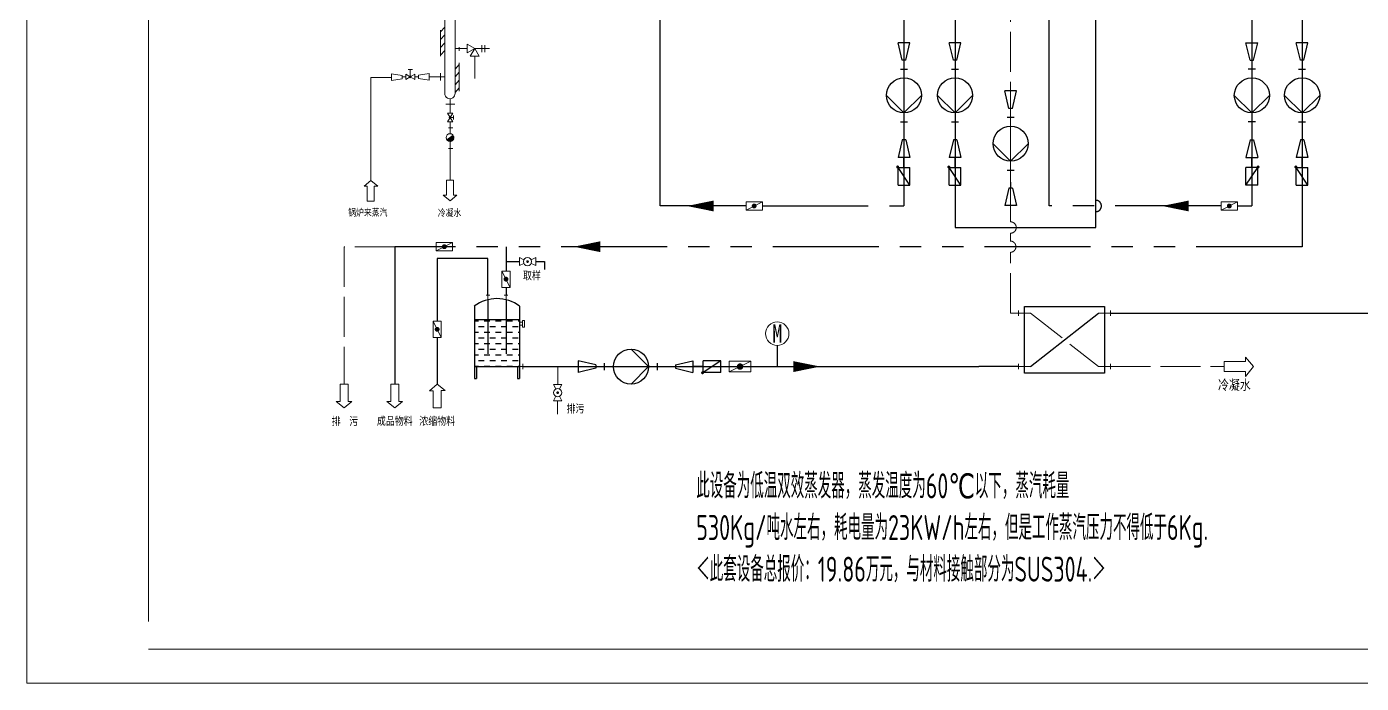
# Model space of a CAD drawing. Header units: millimetres. Extents: x -40360 to 69824, y -20656 to 13897.
# Drawn here: x 5632 to 29653, y -20656 to -8835 of the extents above; entities that cross this region are included whole.
import ezdxf

# ---------------------------------------------------------------- set-up
doc = ezdxf.new("R2010")
doc.units = ezdxf.units.MM
doc.linetypes.add('ACAD_ISO02W100', pattern=[15, 12, -3])
doc.linetypes.add('PHANTOM', pattern=[63.5, 31.75, -6.35, 6.35, -6.35, 6.35, -6.35])
for name, color, linetype in [('2', 1, 'Continuous'), ('LAYER1', 7, 'Continuous'), ('LAYER2', 1, 'Continuous')]:
    doc.layers.add(name, color=color, linetype=linetype)
for name, color, linetype, lineweight in [('冷凝水管线', 140, 'ACAD_ISO02W100', 15), ('物料线路', 40, 'PHANTOM', 25), ('蒸汽线路', 1, 'Continuous', 15), ('轮廓线', 7, 'Continuous', 20), ('阀门仪表', 7, 'Continuous', 20)]:
    doc.layers.add(name, color=color, linetype=linetype, lineweight=lineweight)
doc.styles.add('HGCAD', font='gbenor.shx', dxfattribs={"width": 0.75, "bigfont": 'gbcbig.shx'})
doc.styles.add('仪表文字', font='SIMFANG.TTF', dxfattribs={"width": 0.8})

msp = doc.modelspace()

# ---------------------------------------------------------------- hatches: boundary and pattern name
at = {"layer": '物料线路', "ltscale": 800}
h = msp.add_hatch(dxfattribs=at)
h.set_pattern_fill('DASH', color=256, scale=815.09434, style=0)
h.set_pattern_definition([(0, (-67335.48, -1289653.17), (101.8867925, 101.8867925), [101.886792, -101.886792])])
h.paths.add_polyline_path([(13689, -14954), (14504, -14954), (14504, -14112), (13689, -14112)])
at = {"layer": '阀门仪表'}
h = msp.add_hatch(dxfattribs=at)
h.set_pattern_fill('ANSI31', scale=35.277, angle=90, style=0)
h.set_pattern_definition([(135, (20782.813, -3237.1767), (-3.1180758, -3.1180758), [])])
h.paths.add_polyline_path([(12526, -9723, 0.767327), (12534, -9755, 0.267949), (12550, -9747), (12541, -9741, -0.267949), (12534, -9745, -0.767327), (12531, -9732)])
h.paths.add_polyline_path([(12543, -9723, 0.131652), (12534, -9720, 0.131652), (12526, -9723), (12531, -9732, -0.131652), (12534, -9731, -0.131652), (12538, -9732)])
h.paths.add_polyline_path([(12538, -9732, -0.131652), (12541, -9734), (12550, -9729, 0.131652), (12543, -9723)])
h.paths.add_polyline_path([(12550, -9729), (12541, -9734, -0.267949), (12541, -9741), (12550, -9747, 0.267949)])
h.paths.add_polyline_path([(12531, -9732, 0.767327), (12534, -9745, 0.267949), (12541, -9741), (12534, -9738)], flags=16)
h = msp.add_hatch(dxfattribs=at)
h.set_pattern_fill('ANSI31', scale=35.277, angle=180, style=0)
h.set_pattern_definition([(225, (6753.9545, -2222.039), (3.1180758, -3.1180758), [])])
h.paths.add_polyline_path([(13239, -10479, 0.767327), (13272, -10470, 0.267949), (13263, -10455), (13258, -10464, -0.267949), (13262, -10470, -0.767327), (13249, -10474)])
h.paths.add_polyline_path([(13239, -10462, 0.131652), (13237, -10470, 0.131652), (13239, -10479), (13249, -10474, -0.131652), (13248, -10470, -0.131652), (13249, -10467)])
h.paths.add_polyline_path([(13249, -10467, -0.131652), (13251, -10464), (13246, -10455, 0.131652), (13239, -10462)])
h.paths.add_polyline_path([(13246, -10455), (13251, -10464, -0.267949), (13258, -10464), (13263, -10455, 0.267949)])
h.paths.add_polyline_path([(13249, -10474, 0.767327), (13262, -10470, 0.267949), (13258, -10464), (13255, -10470)], flags=16)
h = msp.add_hatch(dxfattribs=at)
h.set_pattern_fill('ANSI31', scale=35.277, style=0)
h.set_pattern_definition([(45, (25299.164, -3613.1614), (-3.1180758, 3.1180758), [])])
h.paths.add_polyline_path([(13322, -10831, 0.159285), (13308, -10790), (13196, -10872, 0.725201)])

# ---------------------------------------------------------------- linework, layer by layer
for p, q in [((13689, -13867), (13689, -15171)), ((14504, -13867), (14504, -15171)), ((13689, -14954), (14504, -14954)), ((13729, -14954), (13729, -15171)), ((14463, -14954), (14463, -15171)), ((13689, -15171), (13729, -15171)), ((14463, -15171), (14504, -15171))]:
    msp.add_line(p, q)
msp.add_lwpolyline([(23591, -15074), (23591, -13874), (25031, -13874), (25031, -15074)], close=True)
msp.add_arc((14096, -14410), 679, 53.1301, 126.8699)
at = {"layer": '2', "color": 7}
for p, q in [((21526, -9125), (21316, -9125)), ((21389, -9441), (21316, -9125)), ((21453, -9441), (21526, -9125)), ((22447, -9125), (22236, -9125)), ((22310, -9441), (22236, -9125)), ((22373, -9441), (22447, -9125)), ((27577, -9125), (27788, -9125)), ((27651, -9441), (27577, -9125)), ((27714, -9441), (27788, -9125)), ((28693, -9125), (28483, -9125)), ((28556, -9441), (28483, -9125)), ((28620, -9441), (28693, -9125)), ((21453, -9441), (21389, -9441)), ((22373, -9441), (22310, -9441)), ((27651, -9441), (27714, -9441)), ((28620, -9441), (28556, -9441)), ((23445, -9993), (23235, -9993)), ((23308, -10309), (23235, -9993)), ((23372, -10309), (23445, -9993)), ((23372, -10309), (23308, -10309)), ((21389, -10873), (21316, -11189)), ((21453, -10873), (21389, -10873)), ((21453, -10873), (21526, -11189)), ((22310, -10873), (22236, -11189)), ((22373, -10873), (22310, -10873)), ((22373, -10873), (22447, -11189)), ((27651, -10873), (27577, -11189)), ((27651, -10873), (27714, -10873)), ((27714, -10873), (27788, -11189)), ((28556, -10873), (28483, -11189)), ((28620, -10873), (28556, -10873)), ((28620, -10873), (28693, -11189)), ((21526, -11189), (21316, -11189)), ((22447, -11189), (22236, -11189)), ((27577, -11189), (27788, -11189)), ((28693, -11189), (28483, -11189)), ((23308, -11741), (23235, -12057)), ((23372, -11741), (23308, -11741)), ((23372, -11741), (23445, -12057)), ((23445, -12057), (23235, -12057)), ((15560, -14848), (15560, -15059)), ((15876, -14922), (15560, -14848)), ((17308, -14922), (17624, -14848)), ((17624, -14848), (17624, -15059)), ((15876, -14985), (15560, -15059)), ((15876, -14922), (15876, -14985)), ((17308, -14922), (17308, -14985)), ((17308, -14985), (17624, -15059))]:
    msp.add_line(p, q, dxfattribs=at)
at = {"layer": '2', "color": 7, "const_width": 26.3}
for points in [[(21308, -11347, -1), (21308, -11374, -1)], [(22229, -11347, -1), (22229, -11374, -1)], [(27795, -11347, 1), (27795, -11374, 1)], [(28475, -11347, -1), (28475, -11374, -1)], [(17783, -15066, -1), (17809, -15066, -1)]]:
    msp.add_lwpolyline(points, format="xyb", close=True, dxfattribs=at)
at = {"layer": 'LAYER1'}
for p, q in [((21105, -10073), (21421, -10389)), ((21421, -10389), (21737, -10073)), ((22025, -10073), (22341, -10389)), ((22341, -10389), (22657, -10073)), ((27683, -10389), (27367, -10073)), ((27999, -10073), (27683, -10389)), ((28272, -10073), (28588, -10389)), ((28588, -10389), (28904, -10073)), ((21421, -10766), (21421, -10873)), ((21421, -10766), (21421, -10873)), ((22341, -10766), (22341, -10873)), ((22341, -10766), (22341, -10873)), ((27683, -10766), (27683, -10873)), ((27683, -10766), (27683, -10873)), ((28588, -10766), (28588, -10873)), ((28588, -10766), (28588, -10873)), ((23024, -10942), (23340, -11258)), ((23340, -11258), (23656, -10942)), ((23340, -11634), (23340, -11741)), ((23340, -11634), (23340, -11741)), ((16825, -14954), (16509, -14638)), ((19141, -14571), (19141, -14954)), ((16509, -15270), (16825, -14954)), ((17201, -14954), (17308, -14954)), ((17201, -14954), (17308, -14954))]:
    msp.add_line(p, q, dxfattribs=at)
at = {"layer": 'LAYER1', "color": 7, "linetype": 'Continuous'}
for p, q in [((21316, -11688), (21316, -11372)), ((21526, -11688), (21526, -11372)), ((22236, -11688), (22236, -11372)), ((22447, -11688), (22447, -11372)), ((27577, -11688), (27577, -11372)), ((27788, -11688), (27788, -11372)), ((28483, -11688), (28483, -11372)), ((28693, -11688), (28693, -11372)), ((18123, -14848), (17807, -14848)), ((18123, -15059), (17807, -15059))]:
    msp.add_line(p, q, dxfattribs=at)
at = {"layer": 'LAYER1', "color": 7}
for p, q in [((21316, -11372), (21526, -11372)), ((21526, -11688), (21316, -11372)), ((22236, -11372), (22447, -11372)), ((22447, -11688), (22236, -11372)), ((27788, -11372), (27577, -11372)), ((27577, -11688), (27788, -11372)), ((28483, -11372), (28693, -11372)), ((28693, -11688), (28483, -11372)), ((21316, -11688), (21526, -11688)), ((22236, -11688), (22447, -11688)), ((27788, -11688), (27577, -11688)), ((28483, -11688), (28693, -11688)), ((17807, -15059), (17807, -14848)), ((18123, -14848), (17807, -15059)), ((18123, -15059), (18123, -14848))]:
    msp.add_line(p, q, dxfattribs=at)
at = {"layer": 'LAYER1'}
for centre in [(21421, -10073), (22341, -10073), (27683, -10073), (28588, -10073), (23340, -10942), (16509, -14954)]:
    msp.add_circle(centre, 316, dxfattribs=at)
at = {"layer": 'LAYER2', "color": 7}
for p, q in [((21358, -9599), (21484, -9599)), ((22278, -9599), (22405, -9599)), ((27746, -9599), (27619, -9599)), ((28525, -9599), (28651, -9599)), ((21358, -10547), (21484, -10547)), ((22278, -10547), (22405, -10547)), ((23277, -10467), (23403, -10467)), ((27746, -10547), (27619, -10547)), ((28525, -10547), (28651, -10547)), ((23277, -11416), (23403, -11416)), ((16034, -15017), (16034, -14891)), ((16983, -15017), (16983, -14891))]:
    msp.add_line(p, q, dxfattribs=at)
at = {"layer": '冷凝水管线', "ltscale": 60}
for p, q in [((23340, -12349), (23340, -7569)), ((23340, -10309), (23340, -11741)), ((23340, -12553), (23340, -12694)), ((12257, -12796), (11348, -12796)), ((11348, -12796), (11348, -15273)), ((23340, -13994), (23340, -12898)), ((23482, -13994), (23340, -13994)), ((23700, -13994), (24922, -14954)), ((15189, -15276), (15189, -14954)), ((25140, -14954), (27183, -14954)), ((15185, -15810), (15185, -15571))]:
    msp.add_line(p, q, dxfattribs=at)
at = {"layer": '冷凝水管线', "color": 4}
for p, q in [((13252, -10132), (13252, -10232)), ((13255, -10232), (13255, -10390)), ((13253, -10550), (13253, -10761))]:
    msp.add_line(p, q, dxfattribs=at)
at = {"layer": '冷凝水管线', "color": 4, "ltscale": 80}
msp.add_line((13252, -10900), (13252, -11600), dxfattribs=at)
at = {"layer": '冷凝水管线', "ltscale": 60}
for centre in [(23340, -12451), (23334, -12796)]:
    msp.add_arc(centre, 102, 270.0522, 90.0522, dxfattribs=at)
at = {"layer": '物料线路', "ltscale": 800}
for p, q in [((17032, -12063), (17033, -445)), ((24036, -12063), (24036, -4344)), ((24874, -12451), (24874, -4344)), ((21421, -8699), (21421, -12063)), ((22341, -8699), (22341, -12451)), ((27683, -8699), (27683, -12063)), ((28588, -8699), (28588, -12796)), ((21421, -9441), (21421, -10873)), ((21421, -9441), (21421, -9599)), ((21421, -9599), (21421, -9757)), ((22341, -9441), (22341, -10873)), ((22341, -9441), (22341, -9599)), ((22341, -9599), (22341, -9757)), ((27683, -9441), (27683, -10873)), ((27683, -9441), (27683, -9599)), ((27683, -9599), (27683, -9757)), ((28588, -9441), (28588, -10873)), ((28588, -9441), (28588, -9599)), ((28588, -9599), (28588, -9757)), ((21421, -9757), (21421, -10389)), ((22341, -9757), (22341, -10389)), ((27683, -9757), (27683, -10389)), ((28588, -9757), (28588, -10389)), ((21421, -10389), (21421, -10547)), ((21421, -10547), (21421, -10873)), ((22341, -10389), (22341, -10547)), ((22341, -10547), (22341, -10873)), ((27683, -10389), (27683, -10547)), ((27683, -10547), (27683, -10873)), ((28588, -10389), (28588, -10547)), ((28588, -10547), (28588, -10873)), ((21421, -11189), (21421, -11372)), ((21421, -11376), (21421, -11189)), ((22341, -11189), (22341, -11372)), ((22341, -11376), (22341, -11189)), ((27683, -11189), (27683, -11372)), ((27683, -11376), (27683, -11189)), ((28588, -11189), (28588, -11372)), ((28588, -11376), (28588, -11189)), ((18748, -12063), (18704, -12063)), ((18748, -12063), (18704, -12063)), ((27300, -12063), (27255, -12063)), ((27300, -12063), (27255, -12063)), ((22341, -12451), (24874, -12451)), ((12257, -12796), (12257, -15273)), ((13171, -12796), (13127, -12796)), ((13171, -12796), (13127, -12796)), ((14259, -12796), (14259, -13234)), ((13933, -13006), (13020, -13006)), ((13020, -13006), (13020, -14137)), ((13933, -13670), (13933, -13006)), ((14259, -13061), (14498, -13061)), ((14793, -13064), (14954, -13064)), ((14954, -13064), (14954, -13209)), ((14259, -13359), (14259, -13403)), ((14259, -13359), (14259, -13403)), ((14259, -13528), (14259, -13670)), ((13933, -13751), (13933, -14723)), ((14259, -13751), (14259, -14723)), ((14504, -14112), (13689, -14112)), ((23700, -14954), (24922, -13994)), ((25140, -13994), (30732, -13994)), ((13020, -14262), (13020, -14306)), ((13020, -14431), (13020, -15273)), ((14561, -14954), (14690, -14954)), ((14690, -14954), (22767, -14954)), ((15876, -14954), (17308, -14954)), ((15876, -14954), (16034, -14954)), ((16034, -14954), (16193, -14954)), ((16193, -14954), (16825, -14954)), ((16825, -14954), (16983, -14954)), ((16983, -14954), (17308, -14954)), ((17624, -14954), (17807, -14954)), ((17812, -14954), (17624, -14954)), ((18501, -14954), (18442, -14954)), ((18501, -14954), (18442, -14954)), ((23482, -14954), (22767, -14954))]:
    msp.add_line(p, q, dxfattribs=at)
at = {"layer": '物料线路', "ltscale": 60}
for p, q in [((18579, -12063), (17032, -12063)), ((18873, -12063), (21421, -12063)), ((27130, -12063), (24036, -12063)), ((27425, -12063), (27683, -12063)), ((28588, -12796), (12257, -12796)), ((18123, -14954), (18277, -14954))]:
    msp.add_line(p, q, dxfattribs=at)
for points in [[(17995, -12063, 195, 0.0976, 0), (17515, -12063, 0.0976, 0.0976, 0)], [(26547, -12063, 195, 0.0976, 0), (26067, -12063, 0.0976, 0.0976, 0)], [(15958, -12796, 195, 0.0976, 0), (15478, -12796, 0.0976, 0.0976, 0)], [(19433, -14954, 195, 0.0976, 0), (19913, -14954, 0.0976, 0.0976, 0)]]:
    msp.add_lwpolyline(points, format="xyseb", dxfattribs=at)
msp.add_arc((24874, -12063), 102, 270.0522, 90.0522, dxfattribs=at)
at = {"layer": '蒸汽线路'}
for p, q in [((11826, -9748), (11826, -11606)), ((12199, -9748), (11826, -9748)), ((12455, -9738), (12388, -9738)), ((12618, -9738), (12684, -9738)), ((13082, -9739), (12876, -9739))]:
    msp.add_line(p, q, dxfattribs=at)
at = {"layer": '轮廓线'}
for p, q in [((7825, 4777), (7825, -19543)), ((7825, -20043), (41486, -20043))]:
    msp.add_line(p, q, dxfattribs=at)
at = {"layer": '轮廓线', "color": 5}
msp.add_lwpolyline([(5632, -20656), (42099, -20656), (42099, 5391), (5632, 5391)], close=True, dxfattribs=at)
at = {"layer": '阀门仪表', "color": 7}
for p, q in [((13156, -8406), (13156, -9482)), ((13341, -8413), (13341, -10046)), ((13080, -8925), (13156, -8842)), ((13080, -9366), (13080, -8900)), ((13080, -9066), (13156, -8983)), ((13080, -9207), (13156, -9124)), ((13080, -9349), (13156, -9265)), ((13418, -9201), (13418, -9269)), ((13156, -9482), (13156, -10039)), ((13341, -9598), (13417, -9515)), ((13417, -9996), (13417, -9487)), ((12199, -9685), (12390, -9715)), ((12199, -9744), (12199, -9685)), ((12199, -9744), (12199, -9803)), ((12199, -9803), (12390, -9773)), ((12390, -9715), (12390, -9744)), ((12390, -9773), (12390, -9744)), ((12495, -9608), (12577, -9608)), ((12536, -9608), (12536, -9754)), ((12876, -9680), (12685, -9710)), ((12685, -9710), (12685, -9738)), ((12685, -9767), (12685, -9738)), ((12876, -9797), (12685, -9767)), ((12876, -9738), (12876, -9680)), ((12876, -9738), (12876, -9797)), ((13082, -9671), (13082, -9806)), ((13082, -9739), (13156, -9739)), ((13341, -9739), (13417, -9656)), ((13341, -9880), (13417, -9797)), ((13341, -10021), (13417, -9938)), ((13249, -10232), (13174, -10232)), ((13174, -10232), (13340, -10232)), ((13308, -10790), (13196, -10872)), ((13221, -10659), (13300, -10659)), ((13221, -11026), (13300, -11026)), ((13966, -13670), (13901, -13670)), ((13933, -13670), (13933, -13751)), ((14292, -13670), (14227, -13670)), ((14259, -13670), (14259, -13751)), ((23482, -13946), (23482, -14042)), ((25140, -13946), (25140, -14042)), ((23482, -15002), (23482, -14906)), ((25140, -15002), (25140, -14906))]:
    msp.add_line(p, q, dxfattribs=at)
at = {"layer": '阀门仪表'}
for p, q in [((13418, -9230), (13341, -9230)), ((13272, -10471), (13316, -10471)), ((13316, -10433), (13316, -10508)), ((11826, -11606), (11705, -11706)), ((11705, -11706), (11763, -11706)), ((11763, -11706), (11763, -11976)), ((11951, -11706), (11826, -11606)), ((11888, -11976), (11888, -11706)), ((11888, -11706), (11951, -11706)), ((13190, -11600), (13190, -11870)), ((13314, -11600), (13190, -11600)), ((13314, -11870), (13314, -11600)), ((11763, -11976), (11888, -11976)), ((13127, -11870), (13252, -11970)), ((13190, -11870), (13127, -11870)), ((13252, -11970), (13372, -11870)), ((13372, -11870), (13314, -11870)), ((14558, -14157), (14504, -14157)), ((14591, -14124), (14558, -14124)), ((14558, -14244), (14558, -14124)), ((14591, -14244), (14591, -14124)), ((23482, -13994), (23591, -13994)), ((23700, -13994), (23591, -13994)), ((24922, -13994), (25031, -13994)), ((25140, -13994), (25031, -13994)), ((14558, -14211), (14504, -14211)), ((14591, -14244), (14558, -14244)), ((27568, -14865), (27183, -14865)), ((27183, -14865), (27183, -15042)), ((27568, -14782), (27568, -14865)), ((27712, -14954), (27568, -14782)), ((14504, -14954), (14561, -14954)), ((14561, -14905), (14561, -15003)), ((23482, -14954), (23591, -14954)), ((23700, -14954), (23591, -14954)), ((24922, -14954), (25031, -14954)), ((25140, -14954), (25031, -14954)), ((27183, -15042), (27569, -15042)), ((27569, -15133), (27712, -14954)), ((27569, -15042), (27569, -15133)), ((11277, -15273), (11277, -15581)), ((11419, -15273), (11277, -15273)), ((11419, -15581), (11419, -15273)), ((12186, -15273), (12186, -15581)), ((12328, -15273), (12186, -15273)), ((12328, -15581), (12328, -15273)), ((13020, -15273), (12882, -15388)), ((13163, -15387), (13020, -15273)), ((11205, -15581), (11348, -15696)), ((11277, -15581), (11205, -15581)), ((11348, -15696), (11486, -15581)), ((11486, -15581), (11419, -15581)), ((12114, -15581), (12257, -15696)), ((12186, -15581), (12114, -15581)), ((12257, -15696), (12395, -15581)), ((12395, -15581), (12328, -15581)), ((12882, -15388), (12948, -15388)), ((12948, -15388), (12948, -15696)), ((13090, -15696), (13090, -15387)), ((13090, -15387), (13163, -15387)), ((12948, -15696), (13090, -15696))]:
    msp.add_line(p, q, dxfattribs=at)
at = {"layer": '阀门仪表', "color": 0}
for p, q in [((13557, -9230), (13418, -9230)), ((13964, -9230), (13695, -9230)), ((13695, -9368), (13695, -9768)), ((13823, -9168), (13823, -9296)), ((13879, -9168), (13879, -9296)), ((18873, -11990), (18579, -11990)), ((18873, -11990), (18579, -12137)), ((18579, -11990), (18579, -12137)), ((18873, -12137), (18873, -11990)), ((27425, -11990), (27130, -11990)), ((27425, -11990), (27130, -12137)), ((27130, -11990), (27130, -12137)), ((27425, -12137), (27425, -11990)), ((18579, -12137), (18873, -12137)), ((27130, -12137), (27425, -12137)), ((13296, -12722), (13002, -12722)), ((13296, -12722), (13002, -12869)), ((13002, -12722), (13002, -12869)), ((13296, -12869), (13296, -12722)), ((13002, -12869), (13296, -12869)), ((14499, -12990), (14499, -13137)), ((14499, -12990), (14580, -13031)), ((14499, -13137), (14580, -13097)), ((14712, -13031), (14793, -12990)), ((14712, -13097), (14793, -13137)), ((14793, -13137), (14793, -12990)), ((14186, -13234), (14186, -13528)), ((14186, -13234), (14333, -13528)), ((14333, -13234), (14186, -13234)), ((14333, -13528), (14333, -13234)), ((14186, -13528), (14333, -13528)), ((12946, -14137), (12946, -14431)), ((12946, -14137), (13093, -14431)), ((13093, -14137), (12946, -14137)), ((13093, -14431), (13093, -14137)), ((12946, -14431), (13093, -14431)), ((18666, -14857), (18277, -14857)), ((18666, -14857), (18277, -15051)), ((18277, -14857), (18277, -15051)), ((18666, -15051), (18666, -14857)), ((18277, -15051), (18666, -15051)), ((15156, -15357), (15115, -15276)), ((15262, -15276), (15115, -15276)), ((15222, -15357), (15262, -15276)), ((15115, -15570), (15156, -15489)), ((15115, -15570), (15262, -15570)), ((15262, -15570), (15222, -15489))]:
    msp.add_line(p, q, dxfattribs=at)
for points in [[(13557, -9309), (13557, -9150), (13695, -9230)], [(13616, -9368), (13775, -9368), (13695, -9230)]]:
    msp.add_lwpolyline(points, close=True, dxfattribs=at)
at = {"layer": '阀门仪表', "color": 7}
for points in [[(12535, -9738), (12455, -9692), (12455, -9785)], [(12535, -9738), (12615, -9785), (12615, -9692)], [(13255, -10470), (13301, -10390), (13208, -10390)], [(13255, -10470), (13208, -10551), (13301, -10551)]]:
    msp.add_lwpolyline(points, close=True, dxfattribs=at)
at = {"layer": '阀门仪表', "color": 0}
for points, const_width in [([(18726, -12085, 1), (18726, -12041, 1)], 44.1), ([(27277, -12085, 1), (27277, -12041, 1)], 44.1), ([(13149, -12818, 1), (13149, -12774, 1)], 44.1), ([(14634, -13064, 1), (14658, -13064, 1)], 24.5), ([(14281, -13381, 1), (14237, -13381, 1)], 44.1), ([(13042, -14284, 1), (12998, -14284, 1)], 44.1), ([(18471, -14983, 1), (18471, -14925, 1)], 58.3), ([(15189, -15435, 1), (15189, -15411, 1)], 24.5)]:
    msp.add_lwpolyline(points, format="xyb", close=True, dxfattribs=dict(at, const_width=const_width))
at = {"layer": '阀门仪表', "color": 7}
for centre, radius in [((12534, -9738), 17.6), ((13255, -10470), 17.6), ((13252, -10831), 69.5)]:
    msp.add_circle(centre, radius, dxfattribs=at)
at = {"layer": '阀门仪表', "color": 0}
for centre, radius in [((14646, -13064), 73.5), ((19141, -14361), 211), ((15189, -15423), 73.5)]:
    msp.add_circle(centre, radius, dxfattribs=at)
at = {"layer": '阀门仪表', "color": 7}
msp.add_arc((13249, -10039), 92.9, 180, 4.182, dxfattribs=at)

# ---------------------------------------------------------------- texts
at = {"insert": (17683, -16126), "char_height": 450, "width": 21729.64, "attachment_point": 1, "style": 'HGCAD'}
msp.add_mtext('\\P此设备为低温双效蒸发器，蒸发温度为60℃以下，蒸汽耗量\\P530Kg/吨水左右，耗电量为23KW/h左右，但是工作蒸汽压力不得低于6Kg.\\P＜此套设备总报价：19.86万元，与材料接触部分为SUS304.＞', dxfattribs=at)
at = {"layer": '阀门仪表', "style": '仪表文字', "width": 0.8}
for s, height, p in [('锅炉来蒸汽', 126, (11419, -12242)), ('冷凝水', 126, (13031, -12250)), ('取样', 144, (14564, -13387)), ('M', 328, (19052, -14521)), ('冷凝水', 180, (27073, -15374)), ('排  污', 144, (11119, -16010)), ('成品物料', 144, (11935, -16005)), ('浓缩物料', 144, (12698, -16005)), ('排污', 144, (15348, -15783))]:
    msp.add_text(s, height=height, dxfattribs=at).set_placement(p)

doc.saveas('drawing.dxf')
